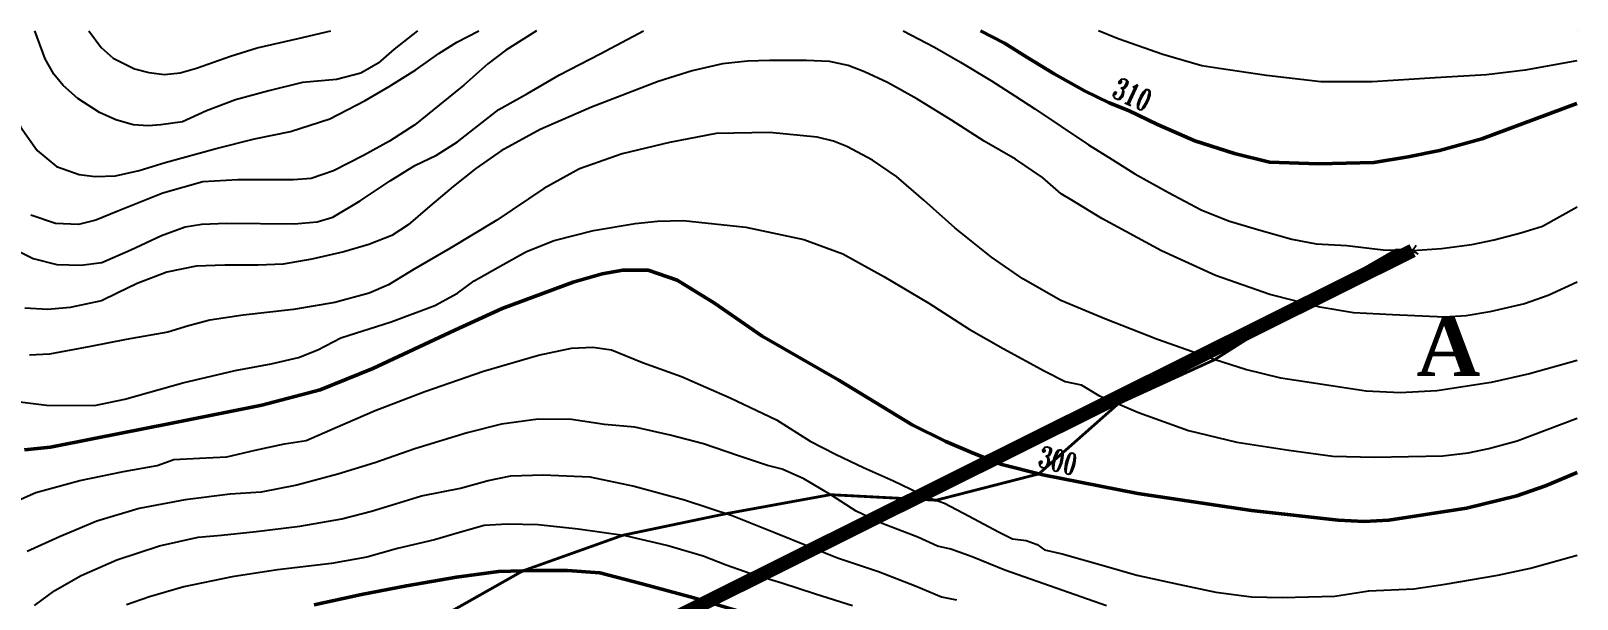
# Model space of a CAD drawing. Header units: millimetres. Extents: x 2268 to 10992, y 389 to 3530.
# Drawn here: x 3567 to 4118, y 780 to 982 of the extents above; entities that cross this region are included whole.
import ezdxf
from ezdxf.enums import TextEntityAlignment as Align

# ---------------------------------------------------------------- set-up
doc = ezdxf.new("R2010")
doc.units = ezdxf.units.MM
doc.linetypes.add('ACAD_ISO02W100', pattern=[15, 12, -3])
doc.layers.get('0').update_dxf_attribs({"true_color": 0xd9d9d9})
doc.layers.add('linee rosse', color=7, linetype='Continuous', lineweight=50, true_color=0xffc2c2)
doc.layers.add('reffifilo 2', color=192, linetype='Continuous')
doc.layers.add('tracciolino 2', color=191, linetype='Continuous')
doc.layers.add('testo', color=7, linetype='Continuous', true_color=0x990000)
doc.styles.get("Standard").update_dxf_attribs({"font": 'times.ttf'})
doc.styles.add('TRIPLEX', font='romant', dxfattribs={"width": 0.86, "height": 10})

msp = doc.modelspace()

# ---------------------------------------------------------------- linework, layer by layer
at = {"ltscale": 0.5, "transparency": 33554687}
msp.add_line((4118.1277, 982.13514), (4118.1277, 982.13514), dxfattribs=at)
at = {"linetype": 'ByBlock', "ltscale": 0.5, "transparency": 33554687}
for p, q in [((4057.52151, 905.02438), (4061.58678, 902.77348)), ((4058.22938, 901.9902), (4060.87891, 905.80766))]:
    msp.add_line(p, q, dxfattribs=at)
at = {"transparency": 33554687}
for points in [[(3552.77577, 982.13514), (3559.25585, 959.15605), (3563.72112, 947.92469), (3569.58392, 939.57361), (3576.53748, 933.88124), (3584.5477, 931.01801), (3590.30824, 930.24255), (3597.5004, 930.5408), (3605.95374, 932.45388), (3615.22515, 935.21059), (3633.4271, 940.22124), (3646.99335, 943.69802), (3659.87788, 946.25448), (3673.81908, 950.82201), (3686.46501, 957.29836), (3695.05469, 962.37718), (3704.46244, 968.23998), (3712.69423, 974.03461), (3719.07772, 978.07381), (3726.93031, 982.13514)], [(3557.61732, 906.25022), (3568.16436, 901.01072), (3576.60199, 898.96936), (3585.14168, 898.66316), (3592.62668, 899.58177), (3603.0036, 904.17483), (3613.92488, 909.24422), (3622.32849, 912.34028), (3628.23143, 913.27165), (3637.09434, 913.66717), (3661.11436, 913.39498), (3669.35211, 914.13073), (3674.9616, 915.8106), (3684.72611, 921.59445), (3695.37522, 928.7052), (3704.18709, 934.18285), (3711.8422, 937.8573), (3719.29317, 942.62048), (3728.13907, 949.49306), (3734.09304, 954.1882), (3744.29985, 959.83596), (3755.69746, 966.47039), (3770.17411, 973.95538), (3785.58078, 982.13514)], [(3747.49869, 982.13514), (3736.59526, 975.2963), (3730.19745, 970.45104), (3721.64074, 962.76192), (3712.93093, 955.82129), (3704.18709, 948.6425), (3695.17108, 942.89266), (3685.81484, 937.78926), (3675.19976, 932.34563), (3667.27247, 929.52174), (3660.91023, 929.07945), (3652.33651, 929.07945), (3641.075, 929.07945), (3628.58867, 928.39899), (3614.33316, 924.35029), (3598.37651, 917.95403), (3590.55129, 914.72187), (3584.39319, 913.22487), (3576.15969, 913.49705), (3567.38184, 916.45703)], [(3705.08179, 982.13514), (3696.74182, 975.67444), (3691.03254, 970.69418), (3684.93113, 967.04697), (3676.2051, 964.83138), (3664.13864, 963.80879), (3652.14035, 960.84331), (3640.2784, 957.53696), (3629.88215, 953.61706), (3621.36064, 949.69717), (3613.6231, 948.6405), (3609.15357, 948.2826), (3603.84041, 948.6405), (3597.69213, 950.4428), (3591.8762, 953.0376), (3584.12566, 958.08234), (3578.82538, 962.71804), (3575.59015, 966.70611), (3572.50522, 972.1751), (3568.78813, 982.13514)], [(3587.97132, 982.13514), (3592.4306, 976.2521), (3596.64825, 972.43257), (3604.28353, 968.6831), (3609.38365, 967.30261), (3615.02063, 966.63794), (3620.58518, 967.25149), (3626.40538, 968.88762), (3638.54001, 973.14837), (3647.98185, 976.07977), (3662.62181, 979.43725), (3674.24044, 982.13514)], [(3878.06624, 982.13514), (3889.26028, 976.32891), (3898.50772, 970.9784), (3909.51406, 964.36098), (3917.8156, 958.9854), (3924.99439, 954.32429), (3934.35063, 948.06411), (3944.11514, 941.5998), (3952.58679, 936.32628), (3960.61615, 931.2569), (3972.66018, 924.52041), (3984.29594, 918.3623), (3994.02643, 914.44969), (4004.81163, 911.21753), (4016.58348, 907.98538), (4025.25927, 906.28424), (4036.14653, 905.63781), (4049.10918, 904.14081), (4059.55415, 903.89893), (4069.829, 904.67027), (4080.64822, 906.02468), (4088.5755, 907.69073), (4098.16831, 910.21191), (4105.86894, 912.63477), (4118.1488, 919.45248)], [(4118.08461, 971.46023), (4099.66375, 968.19591), (4085.89339, 966.48171), (4067.61752, 965.44971), (4045.16255, 963.95271), (4026.89236, 964.02075), (4007.49942, 966.30028), (3990.62417, 968.71589), (3984.50008, 969.70255), (3970.55078, 973.75125), (3954.66218, 979.28445), (3947.64391, 982.13514)], [(4118.14599, 892.58367), (4107.80843, 887.9013), (4099.40168, 884.91718), (4087.1154, 882.04307), (4078.64928, 880.64176), (4070.93544, 880.12079), (4052.37536, 881.00538), (4038.52812, 881.65181), (4026.51811, 883.76122), (4008.75826, 888.25221), (3989.39935, 894.98871), (3970.07446, 903.83461), (3948.81027, 915.26623), (3938.12715, 921.86664), (3934.41867, 924.14616), (3927.78425, 929.96404), (3918.15582, 936.39433), (3906.99638, 942.82462), (3895.29257, 950.34363), (3882.97636, 957.93069), (3872.56541, 963.81662), (3864.33192, 967.59314), (3858.48002, 969.83864), (3851.87961, 971.26759), (3843.71417, 971.53977), (3830.44532, 971.53977), (3822.68814, 971.39517), (3813.70615, 970.383), (3802.88693, 967.86107), (3790.8429, 964.0888), (3767.06104, 955.00474), (3748.82487, 946.97538), (3734.84154, 939.42235), (3725.85955, 933.09413), (3717.76215, 926.69786), (3709.52866, 919.65516), (3701.73746, 913.05476), (3695.91958, 909.21019), (3687.75413, 906.01206), (3678.84019, 903.46036), (3667.47661, 900.84061), (3657.23578, 899.00338), (3648.32183, 898.66316), (3636.44791, 898.66316), (3626.27512, 898.32293), (3615.76211, 896.1795), (3605.2491, 892.16482), (3598.17238, 888.76255), (3592.49059, 886.00671), (3581.39919, 883.55708), (3573.40385, 882.8426), (3565.20439, 883.35294)], [(4118.14599, 864.7733), (4101.16325, 859.95565), (4087.58519, 856.84035), (4068.22993, 853.95734), (4055.15246, 853.17481), (4043.01912, 853.82125), (4012.60283, 858.44833), (3999.98891, 861.5529), (3989.26326, 864.91264), (3968.71355, 872.1935), (3949.93302, 879.5424), (3934.28258, 886.07476), (3920.6735, 893.83193), (3909.58211, 901.55509), (3896.48337, 912.00005), (3885.42599, 921.83261), (3875.6955, 930.27024), (3867.1558, 936.0541), (3858.07174, 940.98739), (3853.32983, 942.88416), (3847.49069, 944.32161), (3830.51336, 945.9547), (3811.42663, 945.58045), (3794.82355, 942.38232), (3778.01634, 938.36764), (3762.77418, 933.0601), (3750.15176, 925.94936), (3733.37857, 914.75589), (3716.60538, 904.58311), (3703.91491, 897.30225), (3694.72879, 891.65448), (3687.82218, 888.72853), (3675.60803, 885.42833), (3660.94425, 882.8426), (3642.94624, 880.90331), (3631.10635, 879.03206), (3623.55331, 877.02472), (3616.20441, 874.84727), (3601.33649, 872.22752), (3588.64602, 869.67582), (3574.01626, 866.98803), (3566.91403, 866.58401)], [(3554.89551, 851.03138), (3572.92754, 848.85393), (3590.07498, 848.71784), (3600.86017, 850.99736), (3621.54597, 856.7472), (3640.12236, 861.13612), (3652.91489, 863.58576), (3662.67941, 865.83126), (3669.58601, 868.55307), (3677.78548, 872.80591), (3695.68142, 878.4877), (3711.29784, 884.27156), (3719.32719, 888.76255), (3725.31519, 893.04941), (3735.59004, 898.86729), (3743.89158, 903.49438), (3753.79218, 907.44101), (3767.74149, 911.04742), (3782.67745, 913.49705), (3790.63026, 914.37739), (3799.75685, 914.6198), (3822.10976, 912.23821), (3842.65946, 907.88331), (3856.64279, 902.67784), (3871.20451, 894.61446), (3887.29724, 885.0881), (3901.65482, 875.83393), (3913.7669, 869.02939), (3928.56677, 860.89797), (3935.84763, 857.29156), (3941.49539, 856.10077), (3947.75557, 852.22218), (3961.97706, 846.23418), (3979.70288, 839.80389), (3996.95239, 835.58508), (4015.42671, 832.7612), (4031.1452, 830.68581), (4045.843, 830.27754), (4070.37336, 830.75386), (4079.33196, 831.7958), (4086.72127, 833.37361), (4096.82448, 836.15391), (4118.14599, 844.18441)], [(3560.8835, 814.04871), (3569.117, 817.65512), (3584.8695, 821.976), (3600.31581, 825.17414), (3612.32582, 827.35159), (3618.34784, 829.42697), (3627.39787, 829.86927), (3637.16239, 830.37961), (3647.26713, 832.82924), (3657.78014, 834.97267), (3665.43525, 836.23151), (3675.74412, 840.68849), (3689.96561, 846.88062), (3707.75948, 853.68515), (3728.58137, 860.86394), (3748.17844, 866.57976), (3759.95029, 869.09744), (3767.57138, 869.47169), (3774.2058, 868.51905), (3785.19513, 864.02805), (3799.17846, 858.95867), (3816.42797, 851.43966), (3832.963, 843.58041), (3845.00703, 835.99335), (3854.19316, 831.2642), (3863.92365, 826.60309), (3874.70884, 821.87393), (3886.71885, 816.05605), (3892.87696, 813.8786), (3901.65482, 809.25151), (3912.09978, 803.67179), (3917.03308, 801.22216), (3921.8643, 800.60975), (3925.81093, 799.11275), (3928.39666, 797.20748), (3934.69085, 795.84657), (3949.79693, 791.59374), (3961.33062, 788.29353), (3976.02843, 785.02736), (3989.43337, 782.13543), (4002.2259, 780.53636), (4013.11317, 780.26418), (4031.82565, 780.7405), (4044.00577, 782.64577), (4059.96242, 783.39427), (4071.15127, 785.02736), (4089.95167, 788.26557), (4101.54237, 790.73905), (4118.14599, 795.3242)], [(3950.57945, 777.3042), (3932.61547, 783.56438), (3914.31126, 790.06271), (3902.70952, 794.72382), (3895.05441, 797.51368), (3890.32526, 798.60241), (3883.28256, 801.83457), (3870.5921, 806.69981), (3861.40597, 811.08874), (3852.35593, 816.80455), (3842.72751, 822.52037), (3834.93631, 825.99068), (3829.79889, 827.31757), (3819.04771, 830.92397), (3806.93563, 835.07474), (3795.12976, 838.17081), (3782.50734, 840.92664), (3771.6541, 841.94732), (3759.98431, 843.7165), (3748.04235, 843.81857), (3735.01166, 842.04939), (3722.83153, 838.95333), (3704.15307, 833.23751), (3689.93159, 828.23618), (3676.69676, 824.25552), (3662.067, 820.34291), (3649.41056, 817.85926), (3638.35318, 817.04271), (3622.39654, 815.0694), (3605.92955, 812.00735), (3590.92554, 807.44831), (3577.55462, 801.93664), (3566.02093, 796.62909)], [(3568.64068, 777.47432), (3575.88751, 782.81588), (3585.27778, 788.12342), (3598.00226, 793.66912), (3613.21041, 798.70448), (3627.02362, 801.76652), (3635.22309, 802.54904), (3647.60735, 803.80788), (3663.22377, 805.71315), (3678.15973, 808.26486), (3688.74079, 811.02069), (3697.24647, 813.64044), (3706.56868, 816.53237), (3720.3819, 819.28821), (3730.31652, 821.94198), (3738.3799, 823.64311), (3749.87957, 823.94932), (3766.44863, 823.30289), (3782.26918, 819.90062), (3800.19914, 815.0694), (3817.14244, 809.45565), (3832.65679, 803.29754), (3844.32658, 798.53437), (3854.73752, 794.3836), (3869.26521, 789.55237), (3882.70418, 784.3469), (3891.78824, 780.57038), (3897.1298, 779.48166)], [(3860.07908, 777.33823), (3846.84426, 781.52302), (3834.83424, 785.40161), (3823.77687, 788.66778), (3815.06706, 791.83189), (3806.90161, 794.96198), (3793.93896, 798.77252), (3779.13909, 802.27686), (3762.33188, 804.65845), (3748.04235, 806.12143), (3737.019, 806.39361), (3728.7855, 805.88327), (3720.00765, 803.46766), (3711.0937, 800.88193), (3698.02899, 797.6838), (3687.03966, 794.6898), (3674.48528, 792.34224), (3655.22844, 790.19881), (3639.1357, 787.61308), (3621.81815, 784.10874), (3609.63803, 780.50234), (3601.40453, 777.71248)]]:
    msp.add_lwpolyline(points, dxfattribs=at)
at = {"layer": 'linee rosse', "transparency": 33554687}
for points in [[(4118.08461, 956.23527), (4084.20359, 943.70921), (4069.18257, 939.49039), (4057.95508, 937.27892), (4045.74093, 935.23755), (4026.00777, 934.79526), (4008.62217, 935.37365), (3996.0678, 938.43569), (3981.9824, 943.02875), (3968.67953, 948.77859), (3958.33663, 953.7459), (3951.53209, 956.46772), (3942.72021, 960.75458), (3931.83295, 966.81062), (3922.20453, 972.81562), (3914.16105, 977.77705), (3905.64094, 982.13514)], [(4118.14599, 824.8247), (4106.88003, 820.04528), (4096.69129, 816.55484), (4078.76834, 812.1516), (4051.04847, 807.89061), (4042.27062, 807.37176), (4033.08449, 807.82256), (4002.19188, 811.29288), (3961.70487, 817.28087), (3927.88632, 823.94932), (3913.25656, 827.62377), (3902.9817, 831.70649), (3893.33627, 835.88278), (3881.34327, 841.84526), (3855.21384, 857.69983), (3827.92764, 873.35027), (3810.91629, 885.12212), (3797.57939, 893.28757), (3787.30454, 896.89398), (3778.18646, 896.89398), (3770.93112, 895.55008), (3760.5627, 892.67516), (3735.24982, 883.2849), (3718.37456, 875.52772), (3689.18309, 861.91865), (3670.4706, 854.29756), (3649.64871, 848.85393), (3616.98693, 842.25353), (3589.97291, 836.94599), (3574.39051, 833.88395), (3565.06829, 832.86327)], [(3668.29315, 777.64443), (3685.16841, 781.3529), (3701.15907, 784.44897), (3718.95294, 787.57906), (3733.92293, 789.51835), (3747.02167, 789.85858), (3758.52134, 789.85858), (3769.98699, 789.11008), (3784.68479, 785.26551), (3803.53336, 780.19613), (3821.53137, 774.78652)]]:
    msp.add_lwpolyline(points, dxfattribs=at)
at = {"layer": 'reffifilo 2', "const_width": 5}
msp.add_lwpolyline([(3343.62745, 537.35815), (3630.78191, 601.69984), (3595.39701, 672.75616), (4059.55415, 903.89893)], dxfattribs=at)
at = {"layer": 'tracciolino 2', "linetype": 'ACAD_ISO02W100', "ltscale": 2, "const_width": 1}
msp.add_lwpolyline([(4059.55415, 903.89893), (4053.5815, 904.03724), (4020.89302, 885.18365), (3989.00629, 865.00369), (3954.69259, 849.30133), (3926.40936, 824.32028), (3889.85624, 814.9467), (3852.1717, 816.91392), (3815.04701, 810.14992), (3778.11082, 802.42257), (3742.55791, 789.74264), (3709.70716, 771.17323), (3674.36215, 757.9549), (3644.86706, 734.41698), (3616.9688, 709.00672), (3590.96048, 681.66515), (3641.51542, 580.1459), (3608.82691, 561.29238), (3644.05226, 547.75838), (3610.94049, 529.65852), (3574.15989, 521.22159), (3545.24905, 496.96962)], dxfattribs=at)

# ---------------------------------------------------------------- texts
at = {"transparency": 33554687, "style": 'TRIPLEX', "width": 0.688}
for s, rotation, p in [('310', 335.3764352, (3958.11223, 956.01144)), ('300', 345.7499673, (3932.2706, 825.34059))]:
    msp.add_text(s, height=7.666437, rotation=rotation, dxfattribs=at).set_placement(p, align=Align.CENTER)
at = {"layer": 'testo', "ltscale": 0.5, "transparency": 33554687, "insert": (4060.89064, 880.12079), "char_height": 20.891217, "attachment_point": 1}
msp.add_mtext_dynamic_manual_height_columns('{\\fTimes New Roman|b1|i0|c0|p18;A}', width=38.8991261, gutter_width=68.72111, heights=[0], dxfattribs=at)

doc.saveas('drawing.dxf')
